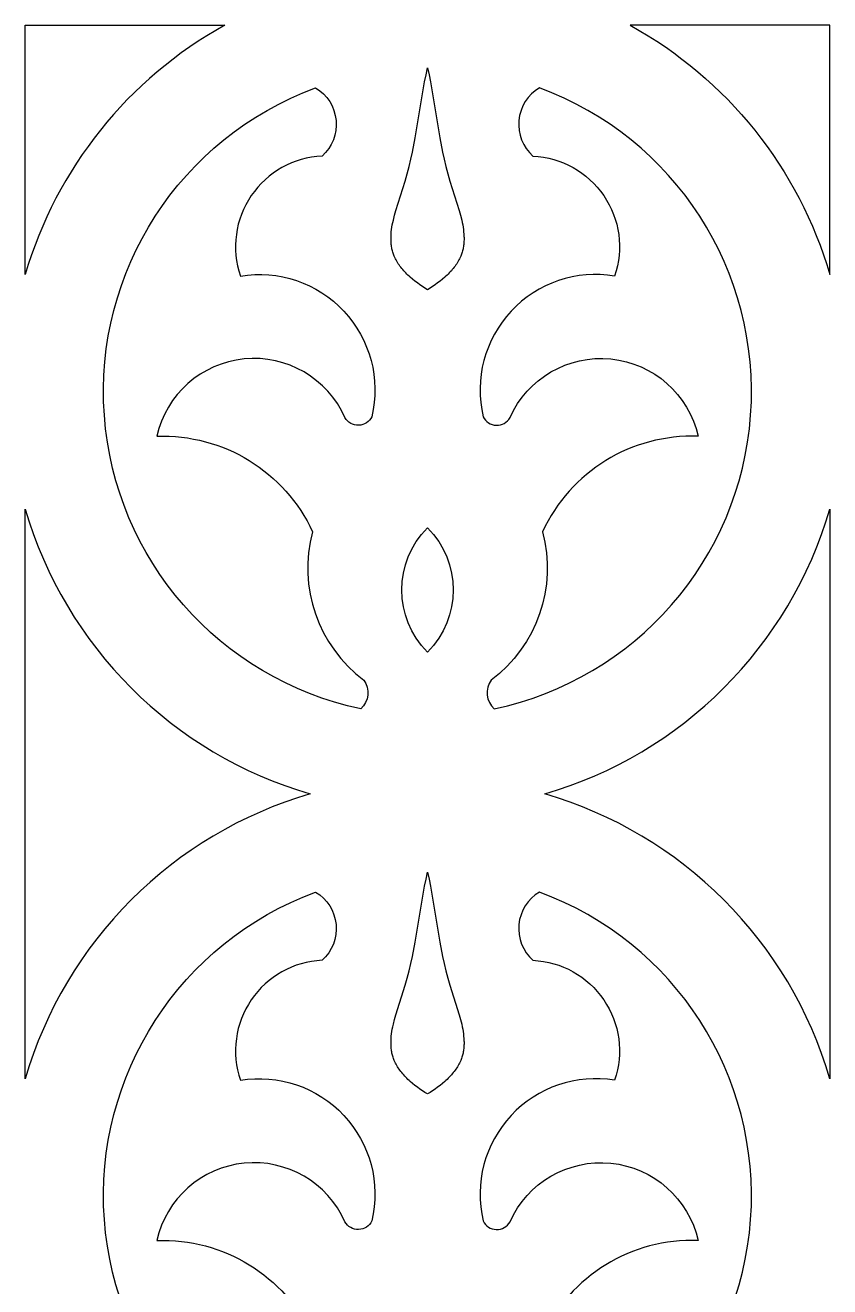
# Model space of a CAD drawing. Extents: x 59271 to 61367, y 41180 to 44085.
# Drawn here: x 61267.3 to 61367.3, y 43511.9 to 43668.8 of the extents above; entities that cross this region are included whole.
import ezdxf

# ---------------------------------------------------------------- set-up
doc = ezdxf.new("R2010")
doc.units = 0
doc.layers.add('LAYER_01', color=1, linetype='CONTINUOUS')

msp = doc.modelspace()

# ---------------------------------------------------------------- linework, layer by layer
at = {"layer": 'LAYER_01'}
for points in [[(61292.1, 43668.76, 0.198015), (61267.3, 43637.76), (61267.3, 43668.76)], [(61367.3, 43637.76), (61367.3, 43668.76), (61342.5, 43668.76, -0.198015)], [(61283.66, 43617.65, -0.302833), (61303.02, 43605.76, 0.307867), (61309.38, 43587.34, -0.391451), (61308.99, 43583.77, -0.752784), (61303.38, 43660.97, -0.507001), (61304.19, 43652.49, 0.499694), (61294.04, 43637.58, -0.535633), (61310.38, 43620.08, -0.604384), (61307.03, 43619.97, 0.723529)], [(61350.93, 43617.65, 0.302833), (61331.58, 43605.76, -0.307867), (61325.21, 43587.34, 0.391451), (61325.6, 43583.77, 0.752784), (61331.21, 43660.97, 0.507001), (61330.4, 43652.49, -0.499694), (61340.56, 43637.58, 0.535633), (61324.21, 43620.08, 0.604384), (61327.56, 43619.97, -0.723529)], [(61267.3, 43608.6, 0.256196), (61302.71, 43573.18, 0.256196), (61267.3, 43537.76)], [(61367.3, 43537.76, 0.256196), (61331.88, 43573.18, 0.256196), (61367.3, 43608.6)], [(61317.3, 43606.27, -0.412061), (61317.3, 43590.82, -0.412061)], [(61283.66, 43517.65, -0.302833), (61303.02, 43505.76, 0.307867), (61309.38, 43487.34, -0.391451), (61308.99, 43483.77, -0.752784), (61303.38, 43560.97, -0.507001), (61304.19, 43552.49, 0.499694), (61294.04, 43537.58, -0.535633), (61310.38, 43520.08, -0.604384), (61307.03, 43519.97, 0.723529)], [(61350.93, 43517.65, 0.302833), (61331.58, 43505.76, -0.307867), (61325.21, 43487.34, 0.391451), (61325.6, 43483.77, 0.752784), (61331.21, 43560.97, 0.507001), (61330.4, 43552.49, -0.499694), (61340.56, 43537.58, 0.535633), (61324.21, 43520.08, 0.604384), (61327.56, 43519.97, -0.723529)]]:
    msp.add_lwpolyline(points, format="xyb", close=True, dxfattribs=at)
for points in [[(61317.3, 43663.46), (61317.49, 43662.58), (61317.66, 43661.71), (61318.82, 43654.75), (61319.16, 43652.98), (61319.36, 43652.09), (61319.57, 43651.19), (61319.81, 43650.29), (61320.07, 43649.38), (61321.23, 43645.73), (61321.4, 43645.13), (61321.55, 43644.53), (61321.61, 43644.23), (61321.67, 43643.94), (61321.72, 43643.65), (61321.76, 43643.35), (61321.79, 43643.06), (61321.82, 43642.77), (61321.83, 43642.49), (61321.84, 43642.35), (61321.84, 43642.2), (61321.84, 43642.06), (61321.83, 43641.92), (61321.82, 43641.78), (61321.81, 43641.65), (61321.8, 43641.51), (61321.78, 43641.37), (61321.76, 43641.23), (61321.74, 43641.1), (61321.71, 43640.96), (61321.68, 43640.83), (61321.65, 43640.69), (61321.61, 43640.56), (61321.57, 43640.43), (61321.53, 43640.3), (61321.48, 43640.17), (61321.43, 43640.04), (61321.36, 43639.88), (61321.29, 43639.72), (61321.21, 43639.57), (61321.12, 43639.41), (61321.03, 43639.26), (61320.93, 43639.11), (61320.83, 43638.96), (61320.72, 43638.81), (61320.61, 43638.66), (61320.5, 43638.52), (61320.38, 43638.37), (61320.26, 43638.23), (61320.13, 43638.09), (61320, 43637.96), (61319.87, 43637.82), (61319.73, 43637.69), (61319.59, 43637.56), (61319.45, 43637.43), (61319.16, 43637.18), (61318.86, 43636.94), (61318.55, 43636.71), (61318.24, 43636.48), (61317.93, 43636.27), (61317.61, 43636.07), (61317.3, 43635.88), (61316.98, 43636.07), (61316.66, 43636.27), (61316.35, 43636.48), (61316.04, 43636.71), (61315.73, 43636.94), (61315.43, 43637.18), (61315.14, 43637.43), (61315, 43637.56), (61314.86, 43637.69), (61314.73, 43637.82), (61314.59, 43637.96), (61314.46, 43638.09), (61314.34, 43638.23), (61314.21, 43638.37), (61314.09, 43638.52), (61313.98, 43638.66), (61313.87, 43638.81), (61313.76, 43638.96), (61313.66, 43639.11), (61313.57, 43639.26), (61313.47, 43639.41), (61313.39, 43639.57), (61313.31, 43639.72), (61313.23, 43639.88), (61313.16, 43640.04), (61313.11, 43640.17), (61313.06, 43640.3), (61313.02, 43640.43), (61312.98, 43640.56), (61312.94, 43640.69), (61312.91, 43640.83), (61312.88, 43640.96), (61312.85, 43641.1), (61312.83, 43641.23), (61312.81, 43641.37), (61312.79, 43641.51), (61312.78, 43641.65), (61312.77, 43641.78), (61312.76, 43641.92), (61312.76, 43642.06), (61312.76, 43642.2), (61312.76, 43642.35), (61312.76, 43642.49), (61312.77, 43642.77), (61312.8, 43643.06), (61312.83, 43643.35), (61312.87, 43643.65), (61312.92, 43643.94), (61312.98, 43644.23), (61313.05, 43644.53), (61313.19, 43645.13), (61313.36, 43645.73), (61314.52, 43649.38), (61314.78, 43650.29), (61315.02, 43651.19), (61315.24, 43652.09), (61315.43, 43652.98), (61315.77, 43654.75), (61316.93, 43661.71), (61317.11, 43662.58)], [(61317.3, 43563.46), (61317.49, 43562.58), (61317.66, 43561.71), (61318.82, 43554.75), (61319.16, 43552.98), (61319.36, 43552.09), (61319.57, 43551.19), (61319.81, 43550.29), (61320.07, 43549.38), (61321.23, 43545.73), (61321.4, 43545.13), (61321.55, 43544.53), (61321.61, 43544.23), (61321.67, 43543.94), (61321.72, 43543.65), (61321.76, 43543.35), (61321.79, 43543.06), (61321.82, 43542.77), (61321.83, 43542.49), (61321.84, 43542.35), (61321.84, 43542.2), (61321.84, 43542.06), (61321.83, 43541.92), (61321.82, 43541.78), (61321.81, 43541.65), (61321.8, 43541.51), (61321.78, 43541.37), (61321.76, 43541.23), (61321.74, 43541.1), (61321.71, 43540.96), (61321.68, 43540.83), (61321.65, 43540.69), (61321.61, 43540.56), (61321.57, 43540.43), (61321.53, 43540.3), (61321.48, 43540.17), (61321.43, 43540.04), (61321.36, 43539.88), (61321.29, 43539.72), (61321.21, 43539.57), (61321.12, 43539.41), (61321.03, 43539.26), (61320.93, 43539.11), (61320.83, 43538.96), (61320.72, 43538.81), (61320.61, 43538.66), (61320.5, 43538.52), (61320.38, 43538.37), (61320.26, 43538.23), (61320.13, 43538.09), (61320, 43537.96), (61319.87, 43537.82), (61319.73, 43537.69), (61319.59, 43537.56), (61319.45, 43537.43), (61319.16, 43537.18), (61318.86, 43536.94), (61318.55, 43536.71), (61318.24, 43536.48), (61317.93, 43536.27), (61317.61, 43536.07), (61317.3, 43535.88), (61316.98, 43536.07), (61316.66, 43536.27), (61316.35, 43536.48), (61316.04, 43536.71), (61315.73, 43536.94), (61315.43, 43537.18), (61315.14, 43537.43), (61315, 43537.56), (61314.86, 43537.69), (61314.73, 43537.82), (61314.59, 43537.96), (61314.46, 43538.09), (61314.34, 43538.23), (61314.21, 43538.37), (61314.09, 43538.52), (61313.98, 43538.66), (61313.87, 43538.81), (61313.76, 43538.96), (61313.66, 43539.11), (61313.57, 43539.26), (61313.47, 43539.41), (61313.39, 43539.57), (61313.31, 43539.72), (61313.23, 43539.88), (61313.16, 43540.04), (61313.11, 43540.17), (61313.06, 43540.3), (61313.02, 43540.43), (61312.98, 43540.56), (61312.94, 43540.69), (61312.91, 43540.83), (61312.88, 43540.96), (61312.85, 43541.1), (61312.83, 43541.23), (61312.81, 43541.37), (61312.79, 43541.51), (61312.78, 43541.65), (61312.77, 43541.78), (61312.76, 43541.92), (61312.76, 43542.06), (61312.76, 43542.2), (61312.76, 43542.35), (61312.76, 43542.49), (61312.77, 43542.77), (61312.8, 43543.06), (61312.83, 43543.35), (61312.87, 43543.65), (61312.92, 43543.94), (61312.98, 43544.23), (61313.05, 43544.53), (61313.19, 43545.13), (61313.36, 43545.73), (61314.52, 43549.38), (61314.78, 43550.29), (61315.02, 43551.19), (61315.24, 43552.09), (61315.43, 43552.98), (61315.77, 43554.75), (61316.93, 43561.71), (61317.11, 43562.58)]]:
    msp.add_lwpolyline(points, close=True, dxfattribs=at)

doc.saveas('drawing.dxf')
